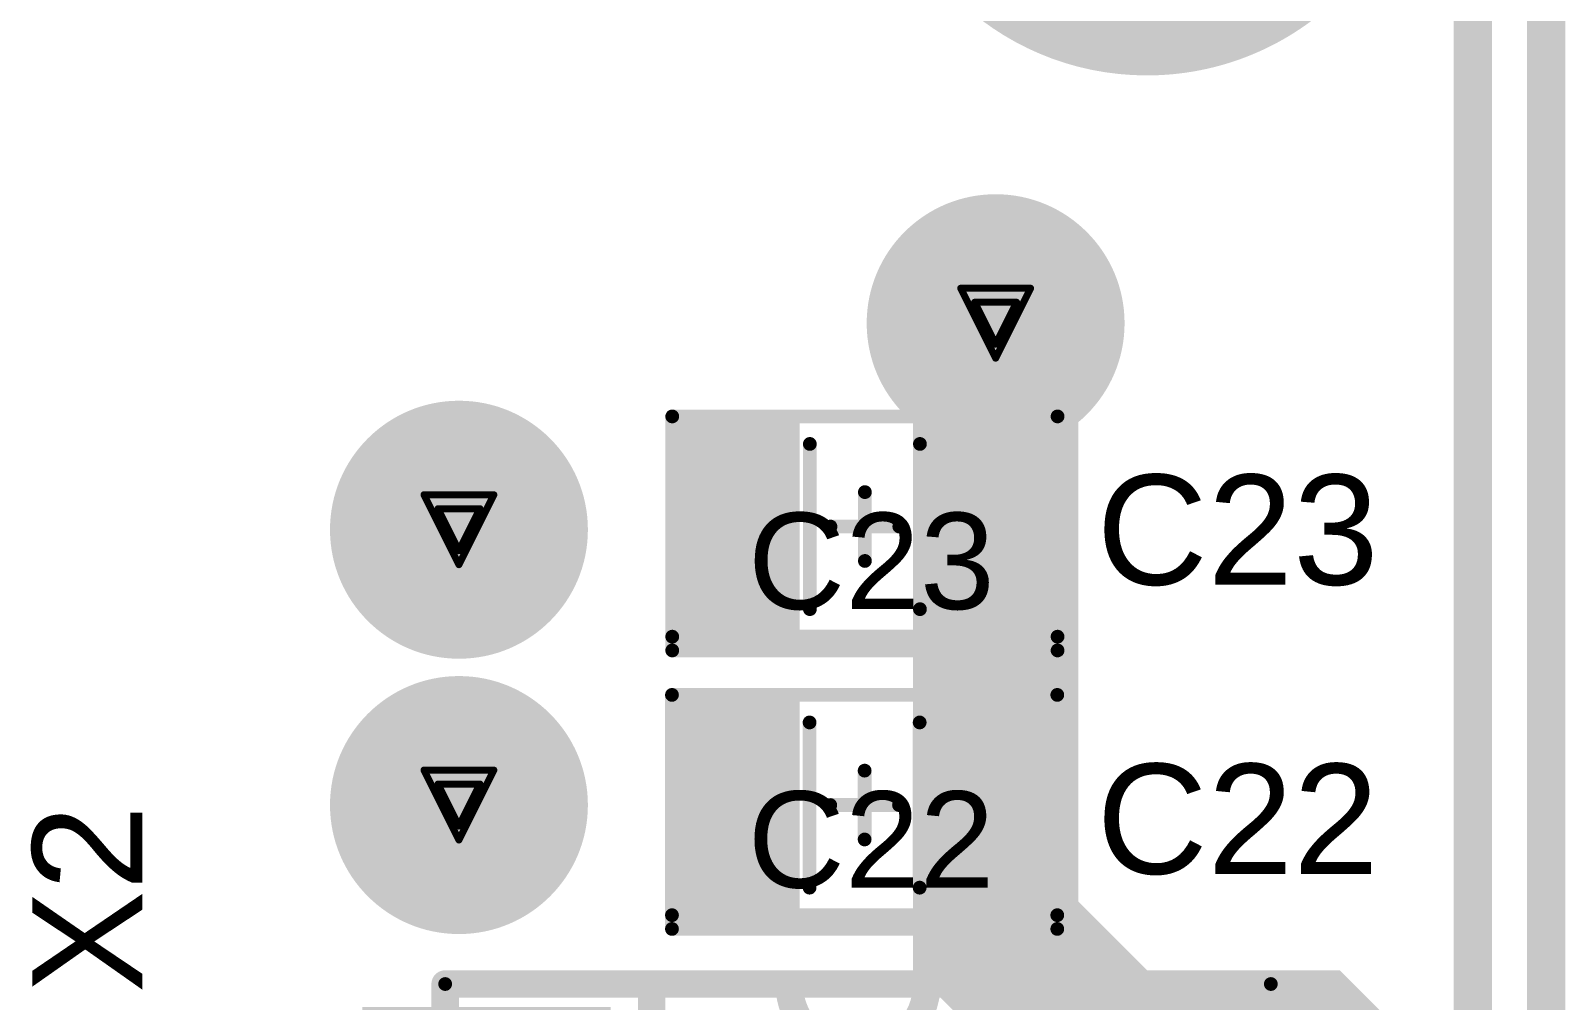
# Model space of a CAD drawing. Header units: inches. Extents: x -21 to 344, y -3 to 240.
# Drawn here: x 43.89 to 55.04, y 29.28 to 36.32 of the extents above; entities that cross this region are included whole.
import ezdxf

# ---------------------------------------------------------------- set-up
doc = ezdxf.new("R2010")
doc.units = ezdxf.units.IN
for name, color, linetype in [('Bottom 3D Body', 216, 'Continuous'), ('Bottom Layer', 5, 'Continuous'), ('Drill Drawing', 1, 'Continuous'), ('Int1 -GND)', 76, 'Continuous'), ('Int2 -PWR)', 16, 'Continuous'), ('Top Component Center', 76, 'Continuous'), ('Top Designator', 56, 'Continuous'), ('Top Layer', 1, 'Continuous'), ('Top Overlay', 2, 'Continuous'), ('Top Paste', 8, 'Continuous'), ('Top Solder', 216, 'Continuous'), ('Via Holes', 16, 'Continuous')]:
    doc.layers.add(name, color=color, linetype=linetype)
doc.styles.add('Arial', font='', dxfattribs={"height": 0.2})
doc.styles.get('Arial').set_extended_font_data('Arial')

# ---------------------------------------------------------------- blocks, each defined once
blk = doc.blocks.new('SOIC8_8')
at = {"layer": 'Top Layer'}
for points in [[(-2.2049994, 3.474999399999999), (-1.6050006, 3.474999399999999), (-1.6050006, 1.92499996), (-2.2049994, 1.92499996)], [(-0.9349994, 3.474999399999999), (-0.3350006, 3.474999399999999), (-0.3350006, 1.92499996), (-0.9349994, 1.92499996)], [(0.3350006, 3.474999399999999), (0.9349994, 3.474999399999999), (0.9349994, 1.92499996), (0.3350006, 1.92499996)], [(1.6050006, 3.474999399999999), (2.2049994, 3.474999399999999), (2.2049994, 1.92499996), (1.6050006, 1.92499996)], [(-2.2049994, -1.92499996), (-1.6050006, -1.92499996), (-1.6050006, -3.474999399999999), (-2.2049994, -3.474999399999999)], [(-0.9349994, -1.92499996), (-0.3350006, -1.92499996), (-0.3350006, -3.474999399999999), (-0.9349994, -3.474999399999999)], [(0.3350006, -1.92499996), (0.9349994, -1.92499996), (0.9349994, -3.474999399999999), (0.3350006, -3.474999399999999)], [(1.6050006, -1.92499996), (2.2049994, -1.92499996), (2.2049994, -3.474999399999999), (1.6050006, -3.474999399999999)]]:
    blk.add_hatch(color=1, dxfattribs=at).paths.add_polyline_path(points)
at = {"layer": 'Top Paste'}
for points in [[(-2.3319994, 3.6019994), (-1.4780006, 3.6019994), (-1.4780006, 1.79799996), (-2.3319994, 1.79799996)], [(-1.0619994, 3.6019994), (-0.2080006, 3.6019994), (-0.2080006, 1.79799996), (-1.0619994, 1.79799996)], [(0.2080006, 3.6019994), (1.0619994, 3.6019994), (1.0619994, 1.79799996), (0.2080006, 1.79799996)], [(1.4780006, 3.6019994), (2.3319994, 3.6019994), (2.3319994, 1.79799996), (1.4780006, 1.79799996)], [(-2.3319994, -1.79799996), (-1.4780006, -1.79799996), (-1.4780006, -3.6019994), (-2.3319994, -3.6019994)], [(-1.0619994, -1.79799996), (-0.2080006, -1.79799996), (-0.2080006, -3.6019994), (-1.0619994, -3.6019994)], [(0.2080006, -1.79799996), (1.0619994, -1.79799996), (1.0619994, -3.6019994), (0.2080006, -3.6019994)], [(1.4780006, -1.79799996), (2.3319994, -1.79799996), (2.3319994, -3.6019994), (1.4780006, -3.6019994)]]:
    blk.add_hatch(color=8, dxfattribs=at).paths.add_polyline_path(points)
at = {"layer": 'Top Solder'}
for points in [[(-2.27499926, 3.54499926), (-1.53500074, 3.54499926), (-1.53500074, 1.8550001), (-2.27499926, 1.8550001)], [(-1.00499926, 3.54499926), (-0.26500074, 3.54499926), (-0.26500074, 1.8550001), (-1.00499926, 1.8550001)], [(0.26500074, 3.54499926), (1.00499926, 3.54499926), (1.00499926, 1.8550001), (0.26500074, 1.8550001)], [(1.53500074, 3.54499926), (2.27499926, 3.54499926), (2.27499926, 1.8550001), (1.53500074, 1.8550001)], [(-2.27499926, -1.8550001), (-1.53500074, -1.8550001), (-1.53500074, -3.54499926), (-2.27499926, -3.54499926)], [(-1.00499926, -1.8550001), (-0.26500074, -1.8550001), (-0.26500074, -3.54499926), (-1.00499926, -3.54499926)], [(0.26500074, -1.8550001), (1.00499926, -1.8550001), (1.00499926, -3.54499926), (0.26500074, -3.54499926)], [(1.53500074, -1.8550001), (2.27499926, -1.8550001), (2.27499926, -3.54499926), (1.53500074, -3.54499926)]]:
    blk.add_hatch(color=216, dxfattribs=at).paths.add_polyline_path(points)
at = {"layer": 'Bottom 3D Body'}
for points in [[(2.50000008, 2.99999908, 0.1999996, 0.1999996, 0), (-2.50000008, 2.99999908, 0.1999996, 0.1999996, 0)], [(-2.50000008, -2.99999908, 0.1999996, 0.1999996, 0), (-2.50000008, 2.99999908, 0.1999996, 0.1999996, 0)], [(2.50000008, -2.99999908, 0.1999996, 0.1999996, 0), (2.50000008, 2.99999908, 0.1999996, 0.1999996, 0)], [(2.50000008, -2.99999908, 0.1999996, 0.1999996, 0), (-2.50000008, -2.99999908, 0.1999996, 0.1999996, 0)]]:
    blk.add_lwpolyline(points, format="xyseb", dxfattribs=at)
for points in [[(-2.54999998, 2.99999908, 0.0999998, 0.0999998, 1), (-2.45000018, 2.99999908, 0.0999998, 0.0999998, 1)], [(-2.54999998, 2.99999908, 0.0999998, 0.0999998, 1), (-2.45000018, 2.99999908, 0.0999998, 0.0999998, 1)], [(2.45000018, 2.99999908, 0.0999998, 0.0999998, 1), (2.54999998, 2.99999908, 0.0999998, 0.0999998, 1)], [(2.45000018, 2.99999908, 0.0999998, 0.0999998, 1), (2.54999998, 2.99999908, 0.0999998, 0.0999998, 1)], [(-1.90000128, -2.50000008, 0.2499995, 0.2499995, 1), (-2.10000088, -2.50000008, 0.2499995, 0.2499995, 1)], [(-2.16250012, -2.50000008, 0.12499848, 0.12499848, 1), (-2.03750164, -2.50000008, 0.12499848, 0.12499848, 1)], [(-1.96250052, -2.50000008, 0.12499848, 0.12499848, 1), (-1.83750204, -2.50000008, 0.12499848, 0.12499848, 1)], [(-2.54999998, -2.99999908, 0.0999998, 0.0999998, 1), (-2.45000018, -2.99999908, 0.0999998, 0.0999998, 1)], [(-2.54999998, -2.99999908, 0.0999998, 0.0999998, 1), (-2.45000018, -2.99999908, 0.0999998, 0.0999998, 1)], [(2.45000018, -2.99999908, 0.0999998, 0.0999998, 1), (2.54999998, -2.99999908, 0.0999998, 0.0999998, 1)], [(2.45000018, -2.99999908, 0.0999998, 0.0999998, 1), (2.54999998, -2.99999908, 0.0999998, 0.0999998, 1)]]:
    blk.add_lwpolyline(points, format="xyseb", close=True, dxfattribs=at)
at = {"layer": 'Top Component Center'}
for points in [[(2.50000008, 2.99999908, 0.0999998, 0.0999998, 0), (-2.50000008, 2.99999908, 0.0999998, 0.0999998, 0)], [(-2.50000008, -2.99999908, 0.0999998, 0.0999998, 0), (-2.50000008, 2.99999908, 0.0999998, 0.0999998, 0)], [(2.50000008, -2.99999908, 0.0999998, 0.0999998, 0), (2.50000008, 2.99999908, 0.0999998, 0.0999998, 0)], [(0, -0.499999, 0.0999998, 0.0999998, 0), (0, 0.499999, 0.0999998, 0.0999998, 0)], [(0.499999, 0, 0.0999998, 0.0999998, 0), (-0.499999, 0, 0.0999998, 0.0999998, 0)], [(2.50000008, -2.99999908, 0.0999998, 0.0999998, 0), (-2.50000008, -2.99999908, 0.0999998, 0.0999998, 0)]]:
    blk.add_lwpolyline(points, format="xyseb", dxfattribs=at)
for points in [[(-2.52499876, 2.99999908, 0.0499999, 0.0499999, 1), (-2.4750014, 2.99999908, 0.0499999, 0.0499999, 1)], [(-2.52499876, 2.99999908, 0.0499999, 0.0499999, 1), (-2.4750014, 2.99999908, 0.0499999, 0.0499999, 1)], [(2.4750014, 2.99999908, 0.0499999, 0.0499999, 1), (2.52499876, 2.99999908, 0.0499999, 0.0499999, 1)], [(2.4750014, 2.99999908, 0.0499999, 0.0499999, 1), (2.52499876, 2.99999908, 0.0499999, 0.0499999, 1)], [(-0.02499868, 0.499999, 0.0499999, 0.0499999, 1), (0.02499868, 0.499999, 0.0499999, 0.0499999, 1)], [(-0.5249976799999999, 0, 0.0499999, 0.0499999, 1), (-0.47500032, 0, 0.0499999, 0.0499999, 1)], [(0.47500032, 0, 0.0499999, 0.0499999, 1), (0.5249976799999999, 0, 0.0499999, 0.0499999, 1)], [(-0.02499868, -0.499999, 0.0499999, 0.0499999, 1), (0.02499868, -0.499999, 0.0499999, 0.0499999, 1)], [(-2.52499876, -2.99999908, 0.0499999, 0.0499999, 1), (-2.4750014, -2.99999908, 0.0499999, 0.0499999, 1)], [(-2.52499876, -2.99999908, 0.0499999, 0.0499999, 1), (-2.4750014, -2.99999908, 0.0499999, 0.0499999, 1)], [(2.4750014, -2.99999908, 0.0499999, 0.0499999, 1), (2.52499876, -2.99999908, 0.0499999, 0.0499999, 1)], [(2.4750014, -2.99999908, 0.0499999, 0.0499999, 1), (2.52499876, -2.99999908, 0.0499999, 0.0499999, 1)]]:
    blk.add_lwpolyline(points, format="xyseb", close=True, dxfattribs=at)
at = {"layer": 'Top Designator'}
for points in [[(2.50000008, 2.99999908, 0.0999998, 0.0999998, 0), (-2.50000008, 2.99999908, 0.0999998, 0.0999998, 0)], [(-2.50000008, -2.99999908, 0.0999998, 0.0999998, 0), (-2.50000008, 2.99999908, 0.0999998, 0.0999998, 0)], [(2.50000008, -2.99999908, 0.0999998, 0.0999998, 0), (2.50000008, 2.99999908, 0.0999998, 0.0999998, 0)], [(2.50000008, -2.99999908, 0.0999998, 0.0999998, 0), (-2.50000008, -2.99999908, 0.0999998, 0.0999998, 0)]]:
    blk.add_lwpolyline(points, format="xyseb", dxfattribs=at)
for points in [[(-2.52499876, 2.99999908, 0.0499999, 0.0499999, 1), (-2.4750014, 2.99999908, 0.0499999, 0.0499999, 1)], [(-2.52499876, 2.99999908, 0.0499999, 0.0499999, 1), (-2.4750014, 2.99999908, 0.0499999, 0.0499999, 1)], [(2.4750014, 2.99999908, 0.0499999, 0.0499999, 1), (2.52499876, 2.99999908, 0.0499999, 0.0499999, 1)], [(2.4750014, 2.99999908, 0.0499999, 0.0499999, 1), (2.52499876, 2.99999908, 0.0499999, 0.0499999, 1)], [(-2.52499876, -2.99999908, 0.0499999, 0.0499999, 1), (-2.4750014, -2.99999908, 0.0499999, 0.0499999, 1)], [(-2.52499876, -2.99999908, 0.0499999, 0.0499999, 1), (-2.4750014, -2.99999908, 0.0499999, 0.0499999, 1)], [(2.4750014, -2.99999908, 0.0499999, 0.0499999, 1), (2.52499876, -2.99999908, 0.0499999, 0.0499999, 1)], [(2.4750014, -2.99999908, 0.0499999, 0.0499999, 1), (2.52499876, -2.99999908, 0.0499999, 0.0499999, 1)]]:
    blk.add_lwpolyline(points, format="xyseb", close=True, dxfattribs=at)
at = {"layer": 'Top Overlay'}
for points in [[(2.50000008, 1.49999954, 0.1999996, 0.1999996, 0), (-2.50000008, 1.49999954, 0.1999996, 0.1999996, 0)], [(-2.50000008, 0.499999, 0.1999996, 0.1999996, 0), (-2.50000008, 1.49999954, 0.1999996, 0.1999996, 0)], [(2.50000008, -1.49999954, 0.1999996, 0.1999996, 0), (2.50000008, 1.49999954, 0.1999996, 0.1999996, 0)], [(-2.50000008, 0.499999, 0.1999996, 0.1999996, -0.9999999999999999), (-2.50000008, -0.499999, 0.1999996, 0.1999996, 0)], [(-2.50000008, -1.49999954, 0.1999996, 0.1999996, 0), (-2.50000008, -0.499999, 0.1999996, 0.1999996, 0)], [(2.50000008, -1.49999954, 0.1999996, 0.1999996, 0), (-2.50000008, -1.49999954, 0.1999996, 0.1999996, 0)]]:
    blk.add_lwpolyline(points, format="xyseb", dxfattribs=at)
for points in [[(-2.54999998, 1.49999954, 0.0999998, 0.0999998, 1), (-2.45000018, 1.49999954, 0.0999998, 0.0999998, 1)], [(-2.54999998, 1.49999954, 0.0999998, 0.0999998, 1), (-2.45000018, 1.49999954, 0.0999998, 0.0999998, 1)], [(2.45000018, 1.49999954, 0.0999998, 0.0999998, 1), (2.54999998, 1.49999954, 0.0999998, 0.0999998, 1)], [(2.45000018, 1.49999954, 0.0999998, 0.0999998, 1), (2.54999998, 1.49999954, 0.0999998, 0.0999998, 1)], [(-2.54999998, 0.499999, 0.0999998, 0.0999998, 1), (-2.45000018, 0.499999, 0.0999998, 0.0999998, 1)], [(-2.54999998, 0.499999, 0.0999998, 0.0999998, 1), (-2.45000018, 0.499999, 0.0999998, 0.0999998, 1)], [(-2.54999998, -0.499999, 0.0999998, 0.0999998, 1), (-2.45000018, -0.499999, 0.0999998, 0.0999998, 1)], [(-2.54999998, -0.499999, 0.0999998, 0.0999998, 1), (-2.45000018, -0.499999, 0.0999998, 0.0999998, 1)], [(-2.54999998, -1.49999954, 0.0999998, 0.0999998, 1), (-2.45000018, -1.49999954, 0.0999998, 0.0999998, 1)], [(-2.54999998, -1.49999954, 0.0999998, 0.0999998, 1), (-2.45000018, -1.49999954, 0.0999998, 0.0999998, 1)], [(2.45000018, -1.49999954, 0.0999998, 0.0999998, 1), (2.54999998, -1.49999954, 0.0999998, 0.0999998, 1)], [(2.45000018, -1.49999954, 0.0999998, 0.0999998, 1), (2.54999998, -1.49999954, 0.0999998, 0.0999998, 1)]]:
    blk.add_lwpolyline(points, format="xyseb", close=True, dxfattribs=at)
at = {"layer": 'Top Designator', "style": 'Arial'}
blk.add_text('U6', height=1.00000054, rotation=90, dxfattribs=at).set_placement((0.8000110999999999, -1.29998978))
blk = doc.blocks.new('CAP_0805_103')
at = {"layer": 'Top Layer'}
for points in [[(-1.29999867, 0.64999997), (-0.59999753, 0.64999997), (-0.59999753, -0.64999997), (-1.29999867, -0.64999997)], [(0.6000000699999999, 0.64999997), (1.30000121, 0.64999997), (1.30000121, -0.64999997), (0.6000000699999999, -0.64999997)]]:
    blk.add_hatch(color=1, dxfattribs=at).paths.add_polyline_path(points)
at = {"layer": 'Top Paste'}
for points in [[(-1.42699867, 0.77699997), (-0.47299753, 0.77699997), (-0.47299753, -0.77699997), (-1.42699867, -0.77699997)], [(0.47300007, 0.77699997), (1.42700121, 0.77699997), (1.42700121, -0.77699997), (0.47300007, -0.77699997)]]:
    blk.add_hatch(color=8, dxfattribs=at).paths.add_polyline_path(points)
at = {"layer": 'Top Solder'}
for points in [[(-1.34999857, 0.69999987), (-0.54999763, 0.69999987), (-0.54999763, -0.69999987), (-1.34999857, -0.69999987)], [(0.55000017, 0.69999987), (1.35000111, 0.69999987), (1.35000111, -0.69999987), (0.55000017, -0.69999987)]]:
    blk.add_hatch(color=216, dxfattribs=at).paths.add_polyline_path(points)
at = {"layer": 'Top Component Center'}
for points in [[(-1.39999974, -0.90000074, 0.0999998, 0.0999998, 0), (-1.39999974, 0.8000009399999999, 0.0999998, 0.0999998, 0)], [(-1.39999974, 0.8000009399999999, 0.0999998, 0.0999998, 0), (1.39999974, 0.8000009399999999, 0.0999998, 0.0999998, 0)], [(1.39999974, -0.90000074, 0.0999998, 0.0999998, 0), (1.39999974, 0.8000009399999999, 0.0999998, 0.0999998, 0)], [(0, -0.2499995, 0.0999998, 0.0999998, 0), (0, 0.2499995, 0.0999998, 0.0999998, 0)], [(-0.2499995, 0, 0.0999998, 0.0999998, 0), (0.2499995, 0, 0.0999998, 0.0999998, 0)], [(-1.39999974, -0.90000074, 0.0999998, 0.0999998, 0), (1.39999974, -0.90000074, 0.0999998, 0.0999998, 0)]]:
    blk.add_lwpolyline(points, format="xyseb", dxfattribs=at)
for points in [[(-1.42499842, 0.8000009399999999, 0.0499999, 0.0499999, 1), (-1.37500106, 0.8000009399999999, 0.0499999, 0.0499999, 1)], [(-1.42499842, 0.8000009399999999, 0.0499999, 0.0499999, 1), (-1.37500106, 0.8000009399999999, 0.0499999, 0.0499999, 1)], [(1.37500106, 0.8000009399999999, 0.0499999, 0.0499999, 1), (1.42499842, 0.8000009399999999, 0.0499999, 0.0499999, 1)], [(1.37500106, 0.8000009399999999, 0.0499999, 0.0499999, 1), (1.42499842, 0.8000009399999999, 0.0499999, 0.0499999, 1)], [(-0.02499868, 0.2499995, 0.0499999, 0.0499999, 1), (0.02499868, 0.2499995, 0.0499999, 0.0499999, 1)], [(-0.27499818, 0, 0.0499999, 0.0499999, 1), (-0.22500082, 0, 0.0499999, 0.0499999, 1)], [(0.22500082, 0, 0.0499999, 0.0499999, 1), (0.27499818, 0, 0.0499999, 0.0499999, 1)], [(-0.02499868, -0.2499995, 0.0499999, 0.0499999, 1), (0.02499868, -0.2499995, 0.0499999, 0.0499999, 1)], [(-1.42499842, -0.90000074, 0.0499999, 0.0499999, 1), (-1.37500106, -0.90000074, 0.0499999, 0.0499999, 1)], [(-1.42499842, -0.90000074, 0.0499999, 0.0499999, 1), (-1.37500106, -0.90000074, 0.0499999, 0.0499999, 1)], [(1.37500106, -0.90000074, 0.0499999, 0.0499999, 1), (1.42499842, -0.90000074, 0.0499999, 0.0499999, 1)], [(1.37500106, -0.90000074, 0.0499999, 0.0499999, 1), (1.42499842, -0.90000074, 0.0499999, 0.0499999, 1)]]:
    blk.add_lwpolyline(points, format="xyseb", close=True, dxfattribs=at)
at = {"layer": 'Top Designator'}
for points in [[(-1.39999974, 0.8000009399999999, 0.0999998, 0.0999998, 0), (1.39999974, 0.8000009399999999, 0.0999998, 0.0999998, 0)], [(-1.39999974, -0.8000009399999999, 0.0999998, 0.0999998, 0), (-1.39999974, 0.8000009399999999, 0.0999998, 0.0999998, 0)], [(1.39999974, -0.8000009399999999, 0.0999998, 0.0999998, 0), (1.39999974, 0.8000009399999999, 0.0999998, 0.0999998, 0)], [(-1.39999974, -0.8000009399999999, 0.0999998, 0.0999998, 0), (1.39999974, -0.8000009399999999, 0.0999998, 0.0999998, 0)]]:
    blk.add_lwpolyline(points, format="xyseb", dxfattribs=at)
for points in [[(-1.42499842, 0.8000009399999999, 0.0499999, 0.0499999, 1), (-1.37500106, 0.8000009399999999, 0.0499999, 0.0499999, 1)], [(-1.42499842, 0.8000009399999999, 0.0499999, 0.0499999, 1), (-1.37500106, 0.8000009399999999, 0.0499999, 0.0499999, 1)], [(1.37500106, 0.8000009399999999, 0.0499999, 0.0499999, 1), (1.42499842, 0.8000009399999999, 0.0499999, 0.0499999, 1)], [(1.37500106, 0.8000009399999999, 0.0499999, 0.0499999, 1), (1.42499842, 0.8000009399999999, 0.0499999, 0.0499999, 1)], [(-1.42499842, -0.8000009399999999, 0.0499999, 0.0499999, 1), (-1.37500106, -0.8000009399999999, 0.0499999, 0.0499999, 1)], [(-1.42499842, -0.8000009399999999, 0.0499999, 0.0499999, 1), (-1.37500106, -0.8000009399999999, 0.0499999, 0.0499999, 1)], [(1.37500106, -0.8000009399999999, 0.0499999, 0.0499999, 1), (1.42499842, -0.8000009399999999, 0.0499999, 0.0499999, 1)], [(1.37500106, -0.8000009399999999, 0.0499999, 0.0499999, 1), (1.42499842, -0.8000009399999999, 0.0499999, 0.0499999, 1)]]:
    blk.add_lwpolyline(points, format="xyseb", close=True, dxfattribs=at)
at = {"layer": 'Top Overlay'}
for points in [[(-0.3999992, -0.5999987999999999, 0.0999998, 0.0999998, 0), (-0.3999992, 0.5999987999999999, 0.0999998, 0.0999998, 0)], [(0.3999992, -0.5999987999999999, 0.0999998, 0.0999998, 0), (0.3999992, 0.5999987999999999, 0.0999998, 0.0999998, 0)]]:
    blk.add_lwpolyline(points, format="xyseb", dxfattribs=at)
for points in [[(-0.4249978799999999, 0.5999987999999999, 0.0499999, 0.0499999, 1), (-0.37500052, 0.5999987999999999, 0.0499999, 0.0499999, 1)], [(0.37500052, 0.5999987999999999, 0.0499999, 0.0499999, 1), (0.4249978799999999, 0.5999987999999999, 0.0499999, 0.0499999, 1)], [(-0.4249978799999999, -0.5999987999999999, 0.0499999, 0.0499999, 1), (-0.37500052, -0.5999987999999999, 0.0499999, 0.0499999, 1)], [(0.37500052, -0.5999987999999999, 0.0499999, 0.0499999, 1), (0.4249978799999999, -0.5999987999999999, 0.0499999, 0.0499999, 1)]]:
    blk.add_lwpolyline(points, format="xyseb", close=True, dxfattribs=at)
at = {"layer": 'Top Designator', "style": 'Arial'}
blk.add_text('C23', height=0.7000011399999999, rotation=360, dxfattribs=at).set_placement((-0.85000338, -0.6000038799999999))
blk = doc.blocks.new('CAP_0805_104')
at = {"layer": 'Top Layer'}
for points in [[(-1.29999867, 0.64999997), (-0.59999753, 0.64999997), (-0.59999753, -0.64999997), (-1.29999867, -0.64999997)], [(0.6000000699999999, 0.64999997), (1.30000121, 0.64999997), (1.30000121, -0.64999997), (0.6000000699999999, -0.64999997)]]:
    blk.add_hatch(color=1, dxfattribs=at).paths.add_polyline_path(points)
at = {"layer": 'Top Paste'}
for points in [[(-1.42699867, 0.77699997), (-0.47299753, 0.77699997), (-0.47299753, -0.77699997), (-1.42699867, -0.77699997)], [(0.47300007, 0.77699997), (1.42700121, 0.77699997), (1.42700121, -0.77699997), (0.47300007, -0.77699997)]]:
    blk.add_hatch(color=8, dxfattribs=at).paths.add_polyline_path(points)
at = {"layer": 'Top Solder'}
for points in [[(-1.34999857, 0.69999987), (-0.54999763, 0.69999987), (-0.54999763, -0.69999987), (-1.34999857, -0.69999987)], [(0.55000017, 0.69999987), (1.35000111, 0.69999987), (1.35000111, -0.69999987), (0.55000017, -0.69999987)]]:
    blk.add_hatch(color=216, dxfattribs=at).paths.add_polyline_path(points)
at = {"layer": 'Top Component Center'}
for points in [[(-1.39999974, -0.90000074, 0.0999998, 0.0999998, 0), (-1.39999974, 0.8000009399999999, 0.0999998, 0.0999998, 0)], [(-1.39999974, 0.8000009399999999, 0.0999998, 0.0999998, 0), (1.39999974, 0.8000009399999999, 0.0999998, 0.0999998, 0)], [(1.39999974, -0.90000074, 0.0999998, 0.0999998, 0), (1.39999974, 0.8000009399999999, 0.0999998, 0.0999998, 0)], [(0, -0.2499995, 0.0999998, 0.0999998, 0), (0, 0.2499995, 0.0999998, 0.0999998, 0)], [(-0.2499995, 0, 0.0999998, 0.0999998, 0), (0.2499995, 0, 0.0999998, 0.0999998, 0)], [(-1.39999974, -0.90000074, 0.0999998, 0.0999998, 0), (1.39999974, -0.90000074, 0.0999998, 0.0999998, 0)]]:
    blk.add_lwpolyline(points, format="xyseb", dxfattribs=at)
for points in [[(-1.42499842, 0.8000009399999999, 0.0499999, 0.0499999, 1), (-1.37500106, 0.8000009399999999, 0.0499999, 0.0499999, 1)], [(-1.42499842, 0.8000009399999999, 0.0499999, 0.0499999, 1), (-1.37500106, 0.8000009399999999, 0.0499999, 0.0499999, 1)], [(1.37500106, 0.8000009399999999, 0.0499999, 0.0499999, 1), (1.42499842, 0.8000009399999999, 0.0499999, 0.0499999, 1)], [(1.37500106, 0.8000009399999999, 0.0499999, 0.0499999, 1), (1.42499842, 0.8000009399999999, 0.0499999, 0.0499999, 1)], [(-0.02499868, 0.2499995, 0.0499999, 0.0499999, 1), (0.02499868, 0.2499995, 0.0499999, 0.0499999, 1)], [(-0.27499818, 0, 0.0499999, 0.0499999, 1), (-0.22500082, 0, 0.0499999, 0.0499999, 1)], [(0.22500082, 0, 0.0499999, 0.0499999, 1), (0.27499818, 0, 0.0499999, 0.0499999, 1)], [(-0.02499868, -0.2499995, 0.0499999, 0.0499999, 1), (0.02499868, -0.2499995, 0.0499999, 0.0499999, 1)], [(-1.42499842, -0.90000074, 0.0499999, 0.0499999, 1), (-1.37500106, -0.90000074, 0.0499999, 0.0499999, 1)], [(-1.42499842, -0.90000074, 0.0499999, 0.0499999, 1), (-1.37500106, -0.90000074, 0.0499999, 0.0499999, 1)], [(1.37500106, -0.90000074, 0.0499999, 0.0499999, 1), (1.42499842, -0.90000074, 0.0499999, 0.0499999, 1)], [(1.37500106, -0.90000074, 0.0499999, 0.0499999, 1), (1.42499842, -0.90000074, 0.0499999, 0.0499999, 1)]]:
    blk.add_lwpolyline(points, format="xyseb", close=True, dxfattribs=at)
at = {"layer": 'Top Designator'}
for points in [[(-1.39999974, 0.8000009399999999, 0.0999998, 0.0999998, 0), (1.39999974, 0.8000009399999999, 0.0999998, 0.0999998, 0)], [(-1.39999974, -0.8000009399999999, 0.0999998, 0.0999998, 0), (-1.39999974, 0.8000009399999999, 0.0999998, 0.0999998, 0)], [(1.39999974, -0.8000009399999999, 0.0999998, 0.0999998, 0), (1.39999974, 0.8000009399999999, 0.0999998, 0.0999998, 0)], [(-1.39999974, -0.8000009399999999, 0.0999998, 0.0999998, 0), (1.39999974, -0.8000009399999999, 0.0999998, 0.0999998, 0)]]:
    blk.add_lwpolyline(points, format="xyseb", dxfattribs=at)
for points in [[(-1.42499842, 0.8000009399999999, 0.0499999, 0.0499999, 1), (-1.37500106, 0.8000009399999999, 0.0499999, 0.0499999, 1)], [(-1.42499842, 0.8000009399999999, 0.0499999, 0.0499999, 1), (-1.37500106, 0.8000009399999999, 0.0499999, 0.0499999, 1)], [(1.37500106, 0.8000009399999999, 0.0499999, 0.0499999, 1), (1.42499842, 0.8000009399999999, 0.0499999, 0.0499999, 1)], [(1.37500106, 0.8000009399999999, 0.0499999, 0.0499999, 1), (1.42499842, 0.8000009399999999, 0.0499999, 0.0499999, 1)], [(-1.42499842, -0.8000009399999999, 0.0499999, 0.0499999, 1), (-1.37500106, -0.8000009399999999, 0.0499999, 0.0499999, 1)], [(-1.42499842, -0.8000009399999999, 0.0499999, 0.0499999, 1), (-1.37500106, -0.8000009399999999, 0.0499999, 0.0499999, 1)], [(1.37500106, -0.8000009399999999, 0.0499999, 0.0499999, 1), (1.42499842, -0.8000009399999999, 0.0499999, 0.0499999, 1)], [(1.37500106, -0.8000009399999999, 0.0499999, 0.0499999, 1), (1.42499842, -0.8000009399999999, 0.0499999, 0.0499999, 1)]]:
    blk.add_lwpolyline(points, format="xyseb", close=True, dxfattribs=at)
at = {"layer": 'Top Overlay'}
for points in [[(-0.3999992, -0.5999987999999999, 0.0999998, 0.0999998, 0), (-0.3999992, 0.5999987999999999, 0.0999998, 0.0999998, 0)], [(0.3999992, -0.5999987999999999, 0.0999998, 0.0999998, 0), (0.3999992, 0.5999987999999999, 0.0999998, 0.0999998, 0)]]:
    blk.add_lwpolyline(points, format="xyseb", dxfattribs=at)
for points in [[(-0.4249978799999999, 0.5999987999999999, 0.0499999, 0.0499999, 1), (-0.37500052, 0.5999987999999999, 0.0499999, 0.0499999, 1)], [(0.37500052, 0.5999987999999999, 0.0499999, 0.0499999, 1), (0.4249978799999999, 0.5999987999999999, 0.0499999, 0.0499999, 1)], [(-0.4249978799999999, -0.5999987999999999, 0.0499999, 0.0499999, 1), (-0.37500052, -0.5999987999999999, 0.0499999, 0.0499999, 1)], [(0.37500052, -0.5999987999999999, 0.0499999, 0.0499999, 1), (0.4249978799999999, -0.5999987999999999, 0.0499999, 0.0499999, 1)]]:
    blk.add_lwpolyline(points, format="xyseb", close=True, dxfattribs=at)
at = {"layer": 'Top Designator', "style": 'Arial'}
blk.add_text('C22', height=0.7000011399999999, rotation=360, dxfattribs=at).set_placement((-0.85000338, -0.6000038799999999))

msp = doc.modelspace()

# ---------------------------------------------------------------- hatches: boundary and pattern name
at = {"layer": 'Bottom Layer'}
h = msp.add_hatch(color=5, dxfattribs=at)
edge = h.paths.add_edge_path()
edge.add_arc((50.8999998, 34.20000018), 0.2999994, 0, 360)
h = msp.add_hatch(color=5, dxfattribs=at)
edge = h.paths.add_edge_path()
edge.add_arc((46.99999998, 32.70000064), 0.2999994, 0, 360)
h = msp.add_hatch(color=5, dxfattribs=at)
edge = h.paths.add_edge_path()
edge.add_arc((46.99999998, 30.69999956), 0.2999994, 0, 360)
at = {"layer": 'Int1 -GND)'}
h = msp.add_hatch(color=7, dxfattribs=at)
edge = h.paths.add_edge_path()
edge.add_arc((50.8999998, 34.20000018), 0.9369983799999999, 0, 360)
at = {"layer": 'Int2 -PWR)'}
h = msp.add_hatch(color=7, dxfattribs=at)
edge = h.paths.add_edge_path()
edge.add_arc((46.99999998, 32.70000064), 0.9369983799999999, 0, 360)
h = msp.add_hatch(color=7, dxfattribs=at)
edge = h.paths.add_edge_path()
edge.add_arc((46.99999998, 30.69999956), 0.9369983799999999, 0, 360)
at = {"layer": 'Top Layer'}
msp.add_hatch(color=1, dxfattribs=at).paths.add_polyline_path([(50.6000004, 34.79999898), (50.300001, 34.49999958), (50.300001, 29.49999942), (51.60000094, 28.19999948), (53.59999948, 28.19999948), (53.69999928, 28.29999928), (53.69999928, 29.20000002), (53.39999988, 29.49999942), (52.00000014, 29.49999942), (51.50000113999999, 29.99999588), (51.4999986, 34.4999945), (51.19999919999999, 34.79999898)])
h = msp.add_hatch(color=1, dxfattribs=at)
edge = h.paths.add_edge_path()
edge.add_arc((50.8999998, 34.20000018), 0.2999994, 0, 360)
h = msp.add_hatch(color=1, dxfattribs=at)
edge = h.paths.add_edge_path()
edge.add_arc((46.99999998, 32.70000064), 0.2999994, 0, 360)
h = msp.add_hatch(color=1, dxfattribs=at)
edge = h.paths.add_edge_path()
edge.add_arc((46.99999998, 30.69999956), 0.2999994, 0, 360)
at = {"layer": 'Top Solder'}
h = msp.add_hatch(color=216, dxfattribs=at)
edge = h.paths.add_edge_path()
edge.add_arc((51.99999444382989, 38.00000212381939), 1.99999661619287, -0.0002734107484911874, 90.00020064528633, ccw=False)
edge.add_arc((52.00003495596116, 37.99995014403883), 1.999956104489044, -90.00121572741972, 0.001215727419889845, ccw=False)
edge.add_arc((51.9999976, 37.99999766), 2.000003620006451, 180.0001455310166, 269.9998544689834, ccw=False)
edge.add_arc((51.99998489990362, 38.00000782003991), 1.999990919961696, 89.99992723126888, 180.0004365969655, ccw=False)
at = {"layer": 'Via Holes'}
h = msp.add_hatch(color=7, dxfattribs=at)
edge = h.paths.add_edge_path()
edge.add_arc((50.8999998, 34.20000018), 0.17499838, 0, 360)
h = msp.add_hatch(color=7, dxfattribs=at)
edge = h.paths.add_edge_path()
edge.add_arc((46.99999998, 32.70000064), 0.17499838, 0, 360)
h = msp.add_hatch(color=7, dxfattribs=at)
edge = h.paths.add_edge_path()
edge.add_arc((46.99999998, 30.69999956), 0.17499838, 0, 360)

# ---------------------------------------------------------------- linework, layer by layer
at = {"layer": 'Bottom Layer'}
for points in [[(54.36759763999999, 27.6675977, 0.2794, 0.2794, 0), (54.36759763999999, 43.76759852, 0.2794, 0.2794, 0)], [(54.89999942, 21.60000252, 0.2794, 0.2794, 0), (54.89999942, 43.10000016, 0.2794, 0.2794, 0)]]:
    msp.add_lwpolyline(points, format="xyseb", dxfattribs=at)
at = {"layer": 'Drill Drawing'}
for points in [[(50.6459998, 34.45400018, 0.0508, 0.0508, 0), (51.15399979999999, 34.45400018, 0.0508, 0.0508, 0)], [(50.6459998, 34.45400018, 0.0508, 0.0508, 0), (50.8999998, 33.94600018, 0.0508, 0.0508, 0)], [(50.8999998, 33.94600018, 0.0508, 0.0508, 0), (51.15399979999999, 34.45400018, 0.0508, 0.0508, 0)], [(50.7475998, 34.35240018, 0.0508, 0.0508, 0), (51.0523998, 34.35240018, 0.0508, 0.0508, 0)], [(50.7475998, 34.35240018, 0.0508, 0.0508, 0), (50.8999998, 34.04760018, 0.0508, 0.0508, 0)], [(50.8999998, 34.04760018, 0.0508, 0.0508, 0), (51.0523998, 34.35240018, 0.0508, 0.0508, 0)], [(46.74599997999999, 32.95400064, 0.0508, 0.0508, 0), (47.25399998, 32.95400064, 0.0508, 0.0508, 0)], [(46.74599997999999, 32.95400064, 0.0508, 0.0508, 0), (46.99999998, 32.44600063999999, 0.0508, 0.0508, 0)], [(46.99999998, 32.44600063999999, 0.0508, 0.0508, 0), (47.25399998, 32.95400064, 0.0508, 0.0508, 0)], [(46.84759998, 32.85240064, 0.0508, 0.0508, 0), (47.15239998, 32.85240064, 0.0508, 0.0508, 0)], [(46.84759998, 32.85240064, 0.0508, 0.0508, 0), (46.99999998, 32.54760064, 0.0508, 0.0508, 0)], [(46.99999998, 32.54760064, 0.0508, 0.0508, 0), (47.15239998, 32.85240064, 0.0508, 0.0508, 0)], [(46.74599997999999, 30.95399956, 0.0508, 0.0508, 0), (47.25399998, 30.95399956, 0.0508, 0.0508, 0)], [(46.74599997999999, 30.95399956, 0.0508, 0.0508, 0), (46.99999998, 30.44599956, 0.0508, 0.0508, 0)], [(46.99999998, 30.44599956, 0.0508, 0.0508, 0), (47.25399998, 30.95399956, 0.0508, 0.0508, 0)], [(46.84759998, 30.85239956, 0.0508, 0.0508, 0), (47.15239998, 30.85239956, 0.0508, 0.0508, 0)], [(46.84759998, 30.85239956, 0.0508, 0.0508, 0), (46.99999998, 30.54759956, 0.0508, 0.0508, 0)], [(46.99999998, 30.54759956, 0.0508, 0.0508, 0), (47.15239998, 30.85239956, 0.0508, 0.0508, 0)]]:
    msp.add_lwpolyline(points, format="xyseb", dxfattribs=at)
for points in [[(50.6332998, 34.45400018, 0.0254, 0.0254, 1), (50.6586998, 34.45400018, 0.0254, 0.0254, 1)], [(50.6332998, 34.45400018, 0.0254, 0.0254, 1), (50.6586998, 34.45400018, 0.0254, 0.0254, 1)], [(51.1412998, 34.45400018, 0.0254, 0.0254, 1), (51.1666998, 34.45400018, 0.0254, 0.0254, 1)], [(51.1412998, 34.45400018, 0.0254, 0.0254, 1), (51.1666998, 34.45400018, 0.0254, 0.0254, 1)], [(50.73489979999999, 34.35240018, 0.0254, 0.0254, 1), (50.7602998, 34.35240018, 0.0254, 0.0254, 1)], [(50.73489979999999, 34.35240018, 0.0254, 0.0254, 1), (50.7602998, 34.35240018, 0.0254, 0.0254, 1)], [(51.0396998, 34.35240018, 0.0254, 0.0254, 1), (51.0650998, 34.35240018, 0.0254, 0.0254, 1)], [(51.0396998, 34.35240018, 0.0254, 0.0254, 1), (51.0650998, 34.35240018, 0.0254, 0.0254, 1)], [(50.88729979999999, 34.04760018, 0.0254, 0.0254, 1), (50.91269979999999, 34.04760018, 0.0254, 0.0254, 1)], [(50.88729979999999, 34.04760018, 0.0254, 0.0254, 1), (50.91269979999999, 34.04760018, 0.0254, 0.0254, 1)], [(50.88729979999999, 33.94600018, 0.0254, 0.0254, 1), (50.91269979999999, 33.94600018, 0.0254, 0.0254, 1)], [(50.88729979999999, 33.94600018, 0.0254, 0.0254, 1), (50.91269979999999, 33.94600018, 0.0254, 0.0254, 1)], [(46.73329998, 32.95400064, 0.0254, 0.0254, 1), (46.75869998, 32.95400064, 0.0254, 0.0254, 1)], [(46.73329998, 32.95400064, 0.0254, 0.0254, 1), (46.75869998, 32.95400064, 0.0254, 0.0254, 1)], [(47.24129997999999, 32.95400064, 0.0254, 0.0254, 1), (47.26669998, 32.95400064, 0.0254, 0.0254, 1)], [(47.24129997999999, 32.95400064, 0.0254, 0.0254, 1), (47.26669998, 32.95400064, 0.0254, 0.0254, 1)], [(46.83489998, 32.85240064, 0.0254, 0.0254, 1), (46.86029998, 32.85240064, 0.0254, 0.0254, 1)], [(46.83489998, 32.85240064, 0.0254, 0.0254, 1), (46.86029998, 32.85240064, 0.0254, 0.0254, 1)], [(47.13969998, 32.85240064, 0.0254, 0.0254, 1), (47.16509998, 32.85240064, 0.0254, 0.0254, 1)], [(47.13969998, 32.85240064, 0.0254, 0.0254, 1), (47.16509998, 32.85240064, 0.0254, 0.0254, 1)], [(46.98729998, 32.54760064, 0.0254, 0.0254, 1), (47.01269998, 32.54760064, 0.0254, 0.0254, 1)], [(46.98729998, 32.54760064, 0.0254, 0.0254, 1), (47.01269998, 32.54760064, 0.0254, 0.0254, 1)], [(46.98729998, 32.44600063999999, 0.0254, 0.0254, 1), (47.01269998, 32.44600063999999, 0.0254, 0.0254, 1)], [(46.98729998, 32.44600063999999, 0.0254, 0.0254, 1), (47.01269998, 32.44600063999999, 0.0254, 0.0254, 1)], [(46.73329998, 30.95399956, 0.0254, 0.0254, 1), (46.75869998, 30.95399956, 0.0254, 0.0254, 1)], [(46.73329998, 30.95399956, 0.0254, 0.0254, 1), (46.75869998, 30.95399956, 0.0254, 0.0254, 1)], [(47.24129997999999, 30.95399956, 0.0254, 0.0254, 1), (47.26669998, 30.95399956, 0.0254, 0.0254, 1)], [(47.24129997999999, 30.95399956, 0.0254, 0.0254, 1), (47.26669998, 30.95399956, 0.0254, 0.0254, 1)], [(46.83489998, 30.85239956, 0.0254, 0.0254, 1), (46.86029998, 30.85239956, 0.0254, 0.0254, 1)], [(46.83489998, 30.85239956, 0.0254, 0.0254, 1), (46.86029998, 30.85239956, 0.0254, 0.0254, 1)], [(47.13969998, 30.85239956, 0.0254, 0.0254, 1), (47.16509998, 30.85239956, 0.0254, 0.0254, 1)], [(47.13969998, 30.85239956, 0.0254, 0.0254, 1), (47.16509998, 30.85239956, 0.0254, 0.0254, 1)], [(46.98729998, 30.54759956, 0.0254, 0.0254, 1), (47.01269998, 30.54759956, 0.0254, 0.0254, 1)], [(46.98729998, 30.54759956, 0.0254, 0.0254, 1), (47.01269998, 30.54759956, 0.0254, 0.0254, 1)], [(46.98729998, 30.44599956, 0.0254, 0.0254, 1), (47.01269998, 30.44599956, 0.0254, 0.0254, 1)], [(46.98729998, 30.44599956, 0.0254, 0.0254, 1), (47.01269998, 30.44599956, 0.0254, 0.0254, 1)]]:
    msp.add_lwpolyline(points, format="xyseb", close=True, dxfattribs=at)
at = {"layer": 'Int1 -GND)'}
for points in [[(46.76640125999999, 33.34181038, 0.254, 0.254, -0.176326980708465), (47.23359869999999, 33.34181038, 0.254, 0.254, 0)], [(46.35819024, 32.46640192, 0.254, 0.254, -0.176326980708465), (46.35819024, 32.93359936, 0.254, 0.254, 0)], [(47.64180972, 32.93359936, 0.254, 0.254, -0.1763269807084648), (47.64180972, 32.46640192, 0.254, 0.254, 0)], [(47.23359869999999, 32.0581909, 0.254, 0.254, -0.176326980708465), (46.76640125999999, 32.0581909, 0.254, 0.254, 0)], [(46.76640125999999, 31.34180929999999, 0.254, 0.254, -0.176326980708465), (47.23359869999999, 31.34180929999999, 0.254, 0.254, 0)], [(46.35819024, 30.46640084, 0.254, 0.254, -0.176326980708465), (46.35819024, 30.93359828, 0.254, 0.254, 0)], [(47.64180972, 30.93359828, 0.254, 0.254, -0.1763269807084648), (47.64180972, 30.46640084, 0.254, 0.254, 0)], [(47.23359869999999, 30.05818982, 0.254, 0.254, -0.176326980708465), (46.76640125999999, 30.05818982, 0.254, 0.254, 0)]]:
    msp.add_lwpolyline(points, format="xyseb", dxfattribs=at)
for points in [[(46.70290126, 33.34181038, 0.127, 0.127, 1), (46.82990126, 33.34181038, 0.127, 0.127, 1)], [(47.1700987, 33.34181038, 0.127, 0.127, 1), (47.2970987, 33.34181038, 0.127, 0.127, 1)], [(46.29469024, 32.93359936, 0.127, 0.127, 1), (46.42169024, 32.93359936, 0.127, 0.127, 1)], [(47.57830972, 32.93359936, 0.127, 0.127, 1), (47.70530972, 32.93359936, 0.127, 0.127, 1)], [(46.29469024, 32.46640192, 0.127, 0.127, 1), (46.42169024, 32.46640192, 0.127, 0.127, 1)], [(47.57830972, 32.46640192, 0.127, 0.127, 1), (47.70530972, 32.46640192, 0.127, 0.127, 1)], [(46.70290126, 32.0581909, 0.127, 0.127, 1), (46.82990126, 32.0581909, 0.127, 0.127, 1)], [(47.1700987, 32.0581909, 0.127, 0.127, 1), (47.2970987, 32.0581909, 0.127, 0.127, 1)], [(46.70290126, 31.34180929999999, 0.127, 0.127, 1), (46.82990126, 31.34180929999999, 0.127, 0.127, 1)], [(47.1700987, 31.34180929999999, 0.127, 0.127, 1), (47.2970987, 31.34180929999999, 0.127, 0.127, 1)], [(46.29469024, 30.93359828, 0.127, 0.127, 1), (46.42169024, 30.93359828, 0.127, 0.127, 1)], [(47.57830972, 30.93359828, 0.127, 0.127, 1), (47.70530972, 30.93359828, 0.127, 0.127, 1)], [(46.29469024, 30.46640084, 0.127, 0.127, 1), (46.42169024, 30.46640084, 0.127, 0.127, 1)], [(47.57830972, 30.46640084, 0.127, 0.127, 1), (47.70530972, 30.46640084, 0.127, 0.127, 1)], [(46.70290126, 30.05818982, 0.127, 0.127, 1), (46.82990126, 30.05818982, 0.127, 0.127, 1)], [(47.1700987, 30.05818982, 0.127, 0.127, 1), (47.2970987, 30.05818982, 0.127, 0.127, 1)]]:
    msp.add_lwpolyline(points, format="xyseb", close=True, dxfattribs=at)
at = {"layer": 'Int2 -PWR)'}
for points in [[(50.66640108, 34.84180992, 0.254, 0.254, -0.176326980708465), (51.13359851999999, 34.84180992, 0.254, 0.254, 0)], [(50.25819006, 33.96640146, 0.254, 0.254, -0.176326980708465), (50.25819006, 34.4335989, 0.254, 0.254, 0)], [(51.54180954, 34.4335989, 0.254, 0.254, -0.1763269807084648), (51.54180954, 33.96640146, 0.254, 0.254, 0)], [(51.13359851999999, 33.55819044, 0.254, 0.254, -0.176326980708465), (50.66640108, 33.55819044, 0.254, 0.254, 0)]]:
    msp.add_lwpolyline(points, format="xyseb", dxfattribs=at)
for points in [[(50.60290108, 34.84180992, 0.127, 0.127, 1), (50.72990108, 34.84180992, 0.127, 0.127, 1)], [(51.07009851999999, 34.84180992, 0.127, 0.127, 1), (51.19709851999999, 34.84180992, 0.127, 0.127, 1)], [(50.19469006, 34.4335989, 0.127, 0.127, 1), (50.32169005999999, 34.4335989, 0.127, 0.127, 1)], [(51.47830954, 34.4335989, 0.127, 0.127, 1), (51.60530953999999, 34.4335989, 0.127, 0.127, 1)], [(50.19469006, 33.96640146, 0.127, 0.127, 1), (50.32169005999999, 33.96640146, 0.127, 0.127, 1)], [(51.47830954, 33.96640146, 0.127, 0.127, 1), (51.60530953999999, 33.96640146, 0.127, 0.127, 1)], [(50.60290108, 33.55819044, 0.127, 0.127, 1), (50.72990108, 33.55819044, 0.127, 0.127, 1)], [(51.07009851999999, 33.55819044, 0.127, 0.127, 1), (51.19709851999999, 33.55819044, 0.127, 0.127, 1)]]:
    msp.add_lwpolyline(points, format="xyseb", close=True, dxfattribs=at)

# ---------------------------------------------------------------- block references
for name, p in [('CAP_0805_103', (49.94999916, 32.72311464)), ('CAP_0805_104', (49.94800017999999, 30.7001164))]:
    msp.add_blockref(name, p)
at = {"rotation": 270}
msp.add_blockref('SOIC8_8', (49.89999925999999, 26.90000208), dxfattribs=at)

# ---------------------------------------------------------------- texts
at = {"layer": 'Top Overlay', "style": 'Arial'}
for s, p in [('C23', (51.63367626, 32.30013098)), ('C22', (51.63367626, 30.2001301))]:
    msp.add_text(s, height=0.8000009399999999, dxfattribs=at).set_placement(p)
msp.add_text('X2', height=0.8000009399999999, rotation=90, dxfattribs=at).set_placement((44.69986996, 29.33355068))

doc.saveas('drawing.dxf')
